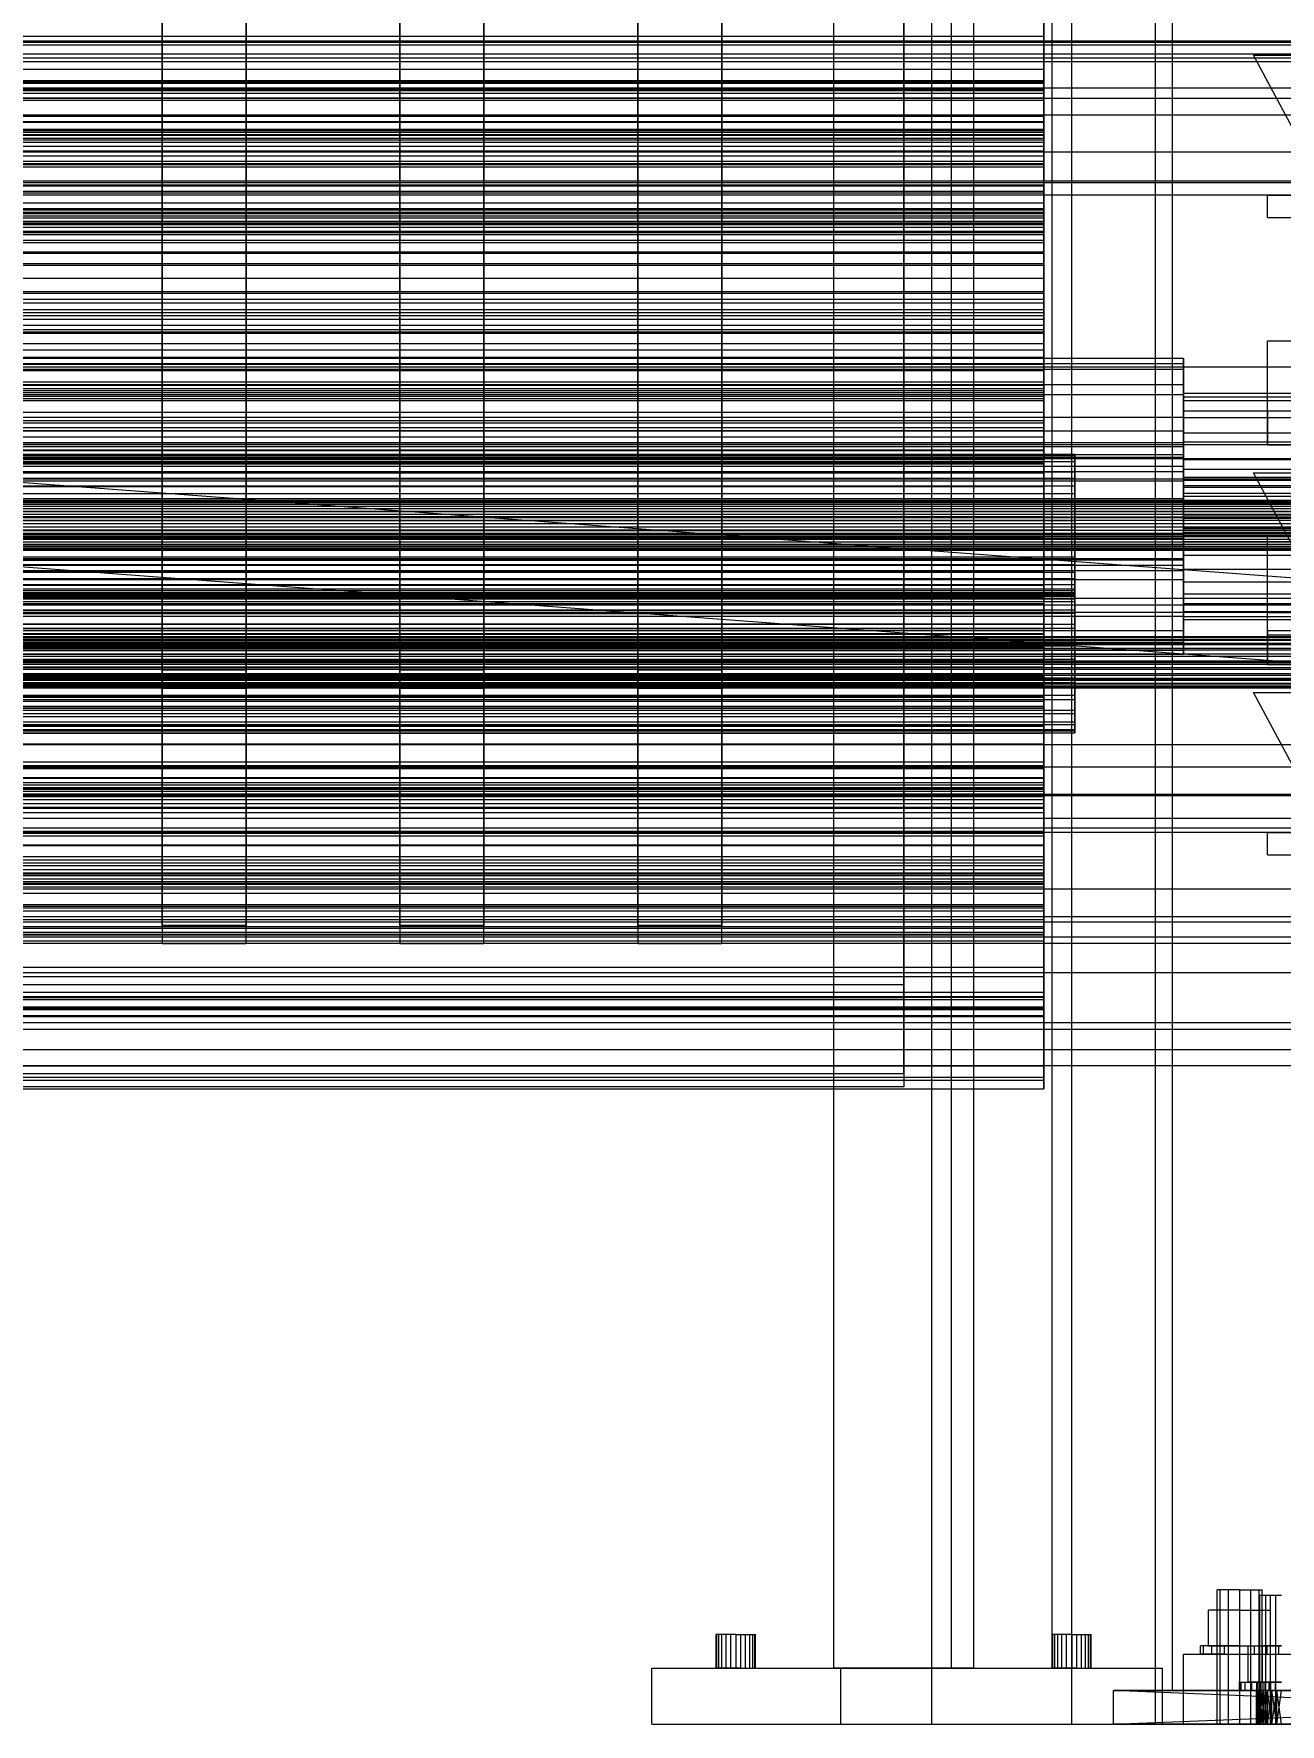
# Model space of a CAD drawing. Header units: millimetres. Extents: x -2500 to 58855, y -53268 to 6837.
# Drawn here: x -61 to 384, y -36000 to -35396 of the extents above; entities that cross this region are included whole.
import ezdxf

# ---------------------------------------------------------------- set-up
doc = ezdxf.new("R2010")
doc.units = ezdxf.units.MM
for name, color, linetype, lineweight in [('COTAS_O', 1, 'Continuous', 0), ('COTAS_R', 1, 'Continuous', 0), ('frontal_briquetadora', 7, 'Continuous', 0), ('frontal_C01', 7, 'Continuous', 0), ('frontal_C02', 7, 'Continuous', 0), ('frontal_C03', 7, 'Continuous', 0), ('frontal_C04', 7, 'Continuous', 0), ('frontal_C05', 7, 'Continuous', 0), ('frontal_dos-mix', 7, 'Continuous', 0), ('frontal_secador', 7, 'Continuous', 0)]:
    doc.layers.add(name, color=color, linetype=linetype, lineweight=lineweight)
doc.dimstyles.new('R19_100', dxfattribs={"dimtxt": 250, "dimasz": 150, "dimexe": 150, "dimexo": 80, "dimgap": 100, "dimtad": 1, "dimtih": 1, "dimtoh": 1, "dimdsep": 46, "dimcen": 0.09, "dimadec": 0, "dimazin": 0, "dimtfac": 1, "dimtdec": 4, "dimtofl": 0, "dimtmove": 0, "dimatfit": 3, "dimfxl": 1, "dimtolj": 1, "dimtzin": 0, "dimarcsym": 0})

# ---------------------------------------------------------------- blocks, each defined once
blk = doc.blocks.new('*D37')
at = {"layer": 'COTAS_R', "color": 0, "lineweight": -2, "transparency": 16777216}
for p, q in [((-1750, -35420), (-1750, -34450)), ((2600, -35420), (2600, -34450)), ((-1600, -34600), (2450, -34600))]:
    blk.add_line(p, q, dxfattribs=at)
at = {"layer": 'COTAS_R', "color": 0, "transparency": 16777216}
for points in [[(-1600, -34575), (-1600, -34625), (-1750, -34600)], [(2450, -34575), (2450, -34625), (2600, -34600)]]:
    blk.add_solid(points, dxfattribs=at)
at = {"layer": 'Defpoints', "color": 0, "transparency": 16777216}
for p in [(2600, -34600), (-1750, -35500), (2600, -35500)]:
    blk.add_point(p, dxfattribs=at)
blk = doc.blocks.new('*D45')
at = {"layer": 'COTAS_O', "color": 0, "lineweight": -2, "transparency": 16777216}
for p, q in [((-1480, -35920), (-1480, -35150)), ((490, -35920), (490, -35150)), ((-1330, -35300), (340, -35300))]:
    blk.add_line(p, q, dxfattribs=at)
at = {"layer": 'COTAS_O', "color": 0, "transparency": 16777216}
for points in [[(-1330, -35275), (-1330, -35325), (-1480, -35300)], [(340, -35275), (340, -35325), (490, -35300)]]:
    blk.add_solid(points, dxfattribs=at)
at = {"layer": 'Defpoints', "color": 0, "transparency": 16777216}
for p in [(490, -35300), (-1480, -36000), (490, -36000)]:
    blk.add_point(p, dxfattribs=at)
blk = doc.blocks.new('*D47')
at = {"layer": 'COTAS_O', "color": 0, "lineweight": -2, "transparency": 16777216}
for p, q in [((-1400, -35920), (-1400, -35150)), ((1400, -35920), (1400, -35150)), ((-1250, -35300), (1250, -35300))]:
    blk.add_line(p, q, dxfattribs=at)
at = {"layer": 'COTAS_O', "color": 0, "transparency": 16777216}
for points in [[(-1250, -35275), (-1250, -35325), (-1400, -35300)], [(1250, -35275), (1250, -35325), (1400, -35300)]]:
    blk.add_solid(points, dxfattribs=at)
at = {"layer": 'Defpoints', "color": 0, "transparency": 16777216}
for p in [(1400, -35300), (-1400, -36000), (1400, -36000)]:
    blk.add_point(p, dxfattribs=at)

msp = doc.modelspace()

# ---------------------------------------------------------------- linework, layer by layer
at = {"layer": 'frontal_briquetadora'}
for p, q in [((340, -35988), (340, -34950)), ((346, -35988), (346, -34950)), ((377.273, -35954), (377, -35954)), ((377, -36000), (377, -35954)), ((378.072, -35954), (377.273, -35954)), ((377.273, -36000), (377.273, -35954)), ((379.343, -35954), (378.072, -35954)), ((378.072, -36000), (378.072, -35954)), ((381, -35954), (379.343, -35954)), ((379.343, -36000), (379.343, -35954)), ((382.929, -35954), (381, -35954)), ((381, -36000), (381, -35954)), ((385, -35954), (382.929, -35954)), ((382.929, -36000), (382.929, -35954)), ((373.006, -35985), (373.006, -35972)), ((373.006, -35972), (385, -35972)), ((373.006, -35972), (378.072, -35972)), ((385, -35972), (378.072, -35972)), ((378.072, -35972), (378.072, -35985)), ((565, -35988), (325, -35988)), ((325, -35988), (563.244, -35988)), ((325, -35988), (385, -35988)), ((386.756, -35988), (325, -35988)), ((325, -35988), (383.244, -35988)), ((625, -35988), (325, -35988)), ((325, -35988), (561.556, -35988)), ((388.444, -35988), (325, -35988)), ((325, -35988), (381.556, -35988)), ((325, -35988), (560, -35988)), ((390, -35988), (325, -35988)), ((325, -35988), (380, -35988)), ((325, -35988), (558.636, -35988)), ((325, -35988), (378.636, -35988)), ((325, -35988), (557.517, -35988)), ((325, -35988), (377.517, -35988)), ((325, -35988), (556.685, -35988)), ((325, -35988), (376.685, -35988)), ((325, -35988), (556.173, -35988)), ((325, -35988), (376.173, -35988)), ((325, -35988), (556, -35988)), ((325, -35988), (376, -35988)), ((566.756, -35988), (325, -35988)), ((325, -36000), (325, -35988)), ((625, -36000), (325, -35988)), ((325, -36000), (625, -35988)), ((340, -35988), (346, -35988)), ((346, -35988), (484, -35988)), ((370, -35988), (370, -35985)), ((370, -35985), (370.511, -35985)), ((370, -35985), (376, -35985)), ((370.511, -35988), (370, -35988)), ((376, -35988), (370, -35988)), ((370.511, -35988), (370.511, -35985)), ((370.511, -35985), (372.01, -35985)), ((370.511, -35985), (376.307, -35985)), ((372.01, -35988), (370.511, -35988)), ((376.307, -35988), (370.511, -35988)), ((372.01, -35988), (372.01, -35985)), ((372.01, -35985), (374.393, -35985)), ((372.01, -35985), (377.206, -35985)), ((374.393, -35988), (372.01, -35988)), ((377.206, -35988), (372.01, -35988)), ((385, -35985), (373.006, -35985)), ((378.072, -35985), (373.006, -35985)), ((374.393, -35988), (374.393, -35985)), ((374.393, -35985), (377.5, -35985)), ((374.393, -35985), (378.636, -35985)), ((377.5, -35988), (374.393, -35988)), ((378.636, -35988), (374.393, -35988)), ((376.307, -35985), (376, -35985)), ((376, -35985), (376, -35988)), ((376, -35988), (376.173, -35988)), ((385, -35988), (376, -35988)), ((383.244, -35988), (376, -35988)), ((381.556, -35988), (376, -35988)), ((380, -35988), (376, -35988)), ((378.636, -35988), (376, -35988)), ((377.517, -35988), (376, -35988)), ((376, -36000), (376.173, -35988)), ((376, -36000), (376, -35988)), ((376.173, -36000), (376, -35988)), ((376, -35988), (376.307, -35988)), ((376.173, -35988), (376.685, -35988)), ((385, -35988), (376.173, -35988)), ((376.173, -36000), (376.685, -35988)), ((376.173, -36000), (376.173, -35988)), ((376.685, -36000), (376.173, -35988)), ((377.206, -35985), (376.307, -35985)), ((376.307, -35985), (376.307, -35988)), ((376.307, -35988), (377.206, -35988)), ((376.685, -35988), (377.517, -35988)), ((385, -35988), (376.685, -35988)), ((376.685, -36000), (377.517, -35988)), ((376.685, -36000), (376.685, -35988)), ((377.517, -36000), (376.685, -35988)), ((378.636, -35985), (377.206, -35985)), ((377.206, -35985), (377.206, -35988)), ((377.206, -35988), (378.636, -35988)), ((377.5, -35988), (377.5, -35985)), ((377.5, -35985), (381.118, -35985)), ((377.5, -35985), (380.5, -35985)), ((381.118, -35988), (377.5, -35988)), ((380.5, -35988), (377.5, -35988)), ((377.517, -35988), (378.636, -35988)), ((385, -35988), (377.517, -35988)), ((377.517, -36000), (378.636, -35988)), ((377.517, -36000), (377.517, -35988)), ((378.636, -36000), (377.517, -35988)), ((378.072, -35985), (385, -35985)), ((380.5, -35985), (378.636, -35985)), ((378.636, -35985), (378.636, -35988)), ((378.636, -35988), (380, -35988)), ((385, -35988), (378.636, -35988)), ((378.636, -36000), (380, -35988)), ((378.636, -36000), (378.636, -35988)), ((380, -36000), (378.636, -35988)), ((378.636, -35988), (380.5, -35988)), ((380, -35988), (381.556, -35988)), ((385, -35988), (380, -35988)), ((380, -36000), (381.556, -35988)), ((380, -36000), (380, -35988)), ((381.556, -36000), (380, -35988)), ((382.671, -35985), (380.5, -35985)), ((380.5, -35985), (380.5, -35988)), ((380.5, -35988), (382.671, -35988)), ((381.118, -35988), (381.118, -35985)), ((381.118, -35985), (385, -35985)), ((381.118, -35985), (382.671, -35985)), ((385, -35988), (381.118, -35988)), ((382.671, -35988), (381.118, -35988)), ((381.556, -35988), (383.244, -35988)), ((385, -35988), (381.556, -35988)), ((381.556, -36000), (383.244, -35988)), ((381.556, -36000), (381.556, -35988)), ((383.244, -36000), (381.556, -35988)), ((385, -35985), (382.671, -35985)), ((382.671, -35985), (382.671, -35988)), ((382.671, -35988), (385, -35988)), ((383.244, -35988), (385, -35988)), ((383.244, -36000), (385, -35988)), ((383.244, -36000), (383.244, -35988)), ((385, -36000), (383.244, -35988)), ((325, -36000), (565, -36000)), ((563.244, -36000), (325, -36000)), ((385, -36000), (325, -36000)), ((325, -36000), (386.756, -36000)), ((383.244, -36000), (325, -36000)), ((325, -36000), (625, -36000)), ((561.556, -36000), (325, -36000)), ((325, -36000), (388.444, -36000)), ((381.556, -36000), (325, -36000)), ((560, -36000), (325, -36000)), ((325, -36000), (390, -36000)), ((380, -36000), (325, -36000)), ((558.636, -36000), (325, -36000)), ((378.636, -36000), (325, -36000)), ((557.517, -36000), (325, -36000)), ((377.517, -36000), (325, -36000)), ((556.685, -36000), (325, -36000)), ((376.685, -36000), (325, -36000)), ((556.173, -36000), (325, -36000)), ((376.173, -36000), (325, -36000)), ((556, -36000), (325, -36000)), ((376, -36000), (325, -36000)), ((325, -36000), (566.756, -36000)), ((376.173, -36000), (376, -36000)), ((376, -36000), (385, -36000)), ((376, -36000), (383.244, -36000)), ((376, -36000), (381.556, -36000)), ((376, -36000), (380, -36000)), ((376, -36000), (378.636, -36000)), ((376, -36000), (377.517, -36000)), ((376.685, -36000), (376.173, -36000)), ((376.173, -36000), (385, -36000)), ((377.517, -36000), (376.685, -36000)), ((376.685, -36000), (385, -36000)), ((377.273, -36000), (377, -36000)), ((378.072, -36000), (377.273, -36000)), ((378.636, -36000), (377.517, -36000)), ((377.517, -36000), (385, -36000)), ((379.343, -36000), (378.072, -36000)), ((380, -36000), (378.636, -36000)), ((378.636, -36000), (385, -36000)), ((381, -36000), (379.343, -36000)), ((381.556, -36000), (380, -36000)), ((380, -36000), (385, -36000)), ((382.929, -36000), (381, -36000)), ((383.244, -36000), (381.556, -36000)), ((381.556, -36000), (385, -36000)), ((382.929, -36000), (385, -36000)), ((385, -36000), (383.244, -36000))]:
    msp.add_line(p, q, dxfattribs=at)
at = {"layer": 'frontal_C01'}
for p, q in [((250, -35735.764), (250, -32680.37)), ((250, -32685.104), (250, -35740.498)), ((155, -35623.419), (155, -35202.487)), ((185, -35202.487), (185, -35623.419)), ((155, -35208.891), (155, -35629.823)), ((185, -35629.823), (185, -35208.891)), ((-15, -35623.419), (-15, -35229.021)), ((15, -35229.021), (15, -35623.419)), ((70, -35623.419), (70, -35229.021)), ((100, -35229.021), (100, -35623.419)), ((-15, -35235.425), (-15, -35629.823)), ((15, -35629.823), (15, -35235.425)), ((70, -35235.425), (70, -35629.823)), ((100, -35629.823), (100, -35235.425)), ((155, -35714.669), (155, -35303.868)), ((185, -35303.868), (185, -35714.669)), ((155, -35310.272), (155, -35721.072)), ((185, -35721.072), (185, -35310.272)), ((-15, -35714.669), (-15, -35319.81)), ((15, -35319.81), (15, -35714.669)), ((70, -35714.669), (70, -35319.81)), ((100, -35319.81), (100, -35714.669)), ((-15, -35326.214), (-15, -35721.072)), ((15, -35721.072), (15, -35326.214)), ((70, -35326.214), (70, -35721.072)), ((100, -35721.072), (100, -35326.214)), ((300, -35382.329), (300, -35431.355)), ((300, -35433.319), (300, -35384.293)), ((300, -35434.716), (300, -35387.348)), ((300, -35390.55), (300, -35437.918)), ((-300, -35396.876), (300, -35396.876)), ((300, -35408.758), (300, -35396.876)), ((300, -35396.876), (300, -35417.324)), ((300, -35408.758), (-300, -35408.758)), ((300, -35427.619), (300, -35408.758)), ((300, -35413.819), (-300, -35413.819)), ((300, -35432.005), (300, -35413.819)), ((300, -35413.819), (300, -35427.332)), ((300, -35417.324), (-300, -35417.324)), ((-300, -35419.035), (300, -35419.035)), ((300, -35417.324), (300, -35427.619)), ((300, -35419.035), (300, -35456.583)), ((300, -35419.035), (300, -35425.639)), ((300, -35425.639), (-300, -35425.639)), ((-300, -35427.332), (300, -35427.332)), ((-300, -35427.619), (300, -35427.619)), ((300, -35463.187), (300, -35425.639)), ((300, -35427.332), (300, -35443.713)), ((300, -35430.247), (-300, -35430.247)), ((300, -35431.355), (-300, -35431.355)), ((-300, -35432.005), (300, -35432.005)), ((300, -35432.337), (-300, -35432.337)), ((-300, -35433.319), (300, -35433.319)), ((300, -35433.986), (-300, -35433.986)), ((300, -35436.317), (300, -35430.247)), ((300, -35430.247), (300, -35432.337)), ((300, -35433.319), (300, -35431.355)), ((300, -35443.713), (300, -35432.005)), ((300, -35432.337), (300, -35442.446)), ((300, -35467.003), (300, -35433.986)), ((300, -35441.495), (300, -35433.986)), ((-300, -35434.716), (300, -35434.716)), ((300, -35436.317), (-300, -35436.317)), ((300, -35437.918), (-300, -35437.918)), ((300, -35434.716), (300, -35437.918)), ((300, -35450.135), (300, -35436.317)), ((-300, -35441.495), (300, -35441.495)), ((300, -35442.446), (-300, -35442.446)), ((300, -35443.713), (-300, -35443.713)), ((300, -35441.495), (300, -35474.513)), ((300, -35442.446), (300, -35459.885)), ((300, -35450.135), (-300, -35450.135)), ((300, -35470.758), (300, -35450.135)), ((300, -35456.583), (-300, -35456.583)), ((300, -35463.187), (300, -35456.583)), ((300, -35459.885), (-300, -35459.885)), ((-300, -35463.187), (300, -35463.187)), ((300, -35459.885), (300, -35483.465)), ((-300, -35467.003), (300, -35467.003)), ((300, -35470.758), (-300, -35470.758)), ((300, -35467.003), (300, -35474.513)), ((300, -35496.782), (300, -35470.758)), ((300, -35474.513), (-300, -35474.513)), ((-300, -35478.725), (300, -35478.725)), ((300, -35495.771), (300, -35478.725)), ((300, -35478.725), (300, -35488.243)), ((300, -35483.465), (-300, -35483.465)), ((300, -35488.243), (-300, -35488.243)), ((300, -35483.465), (300, -35511.579)), ((300, -35488.243), (300, -35503.013)), ((-300, -35490.834), (300, -35490.834)), ((300, -35490.834), (300, -35506.842)), ((300, -35490.834), (300, -35500.307)), ((300, -35495.771), (-300, -35495.771)), ((300, -35496.782), (-300, -35496.782)), ((300, -35500.307), (-300, -35500.307)), ((300, -35503.013), (300, -35495.771)), ((300, -35526.432), (300, -35496.782)), ((300, -35516.316), (300, -35500.307)), ((300, -35502.685), (-300, -35502.685)), ((-300, -35503.013), (300, -35503.013)), ((300, -35506.842), (-300, -35506.842)), ((300, -35509.003), (300, -35502.685)), ((300, -35502.685), (300, -35520.328)), ((300, -35516.316), (300, -35506.842)), ((350, -35512.085), (-350, -35512.085)), ((-300, -35509.003), (300, -35509.003)), ((-300, -35511.579), (300, -35511.579)), ((300, -35511.709), (-300, -35511.709)), ((300, -35524.291), (300, -35509.003)), ((300, -35511.579), (300, -35542.312)), ((300, -35521.529), (300, -35511.709)), ((300, -35521.515), (300, -35511.709)), ((350, -35514), (350, -35512.085)), ((350, -35512.085), (350, -35515.941)), ((350, -35514), (-350, -35514)), ((350, -35515.941), (-350, -35515.941)), ((-300, -35516.316), (300, -35516.316)), ((350, -35521.397), (350, -35514)), ((350, -35515.941), (350, -35524.983)), ((350, -35521.397), (-350, -35521.397)), ((350, -35524.983), (-350, -35524.983)), ((-300, -35520.328), (300, -35520.328)), ((-300, -35521.515), (300, -35521.515)), ((-300, -35521.529), (300, -35521.529)), ((300, -35524.291), (-300, -35524.291)), ((300, -35520.328), (300, -35524.291)), ((300, -35521.515), (300, -35531.335)), ((300, -35521.529), (300, -35531.335)), ((350, -35533.148), (350, -35521.397)), ((350, -35527.145), (350, -35524.557)), ((350, -35524.557), (350, -35525.842)), ((500, -35524.557), (350, -35524.557)), ((350, -35524.983), (350, -35537.833)), ((300, -35526.432), (-300, -35526.432)), ((300, -35557.688), (300, -35526.432)), ((350, -35525.842), (350, -35530.806)), ((500, -35525.842), (350, -35525.842)), ((350, -35533.212), (350, -35527.145)), ((500, -35527.145), (350, -35527.145)), ((350, -35530.806), (350, -35538.691)), ((500, -35530.806), (350, -35530.806)), ((350, -35533.148), (-350, -35533.148)), ((300, -35531.335), (-300, -35531.335)), ((350, -35547.464), (350, -35533.148)), ((350, -35541.836), (350, -35533.212)), ((500, -35533.212), (350, -35533.212)), ((-350, -35537.833), (350, -35537.833)), ((300, -35542.312), (-300, -35542.312)), ((300, -35542.312), (300, -35573.568)), ((350, -35537.833), (350, -35552.536)), ((350, -35538.691), (350, -35548.298)), ((500, -35538.691), (350, -35538.691)), ((350, -35551.702), (350, -35541.836)), ((350, -35541.836), (500, -35541.836)), ((350, -35547.464), (-350, -35547.464)), ((-311.15, -35546.25), (311.15, -35546.25)), ((-311.15, -35546.692), (311.15, -35546.692)), ((-311.15, -35547.534), (311.15, -35547.534)), ((-311.15, -35548.832), (311.15, -35548.832)), ((311.15, -35546.692), (311.15, -35546.25)), ((311.15, -35546.25), (311.15, -35547.534)), ((311.15, -35548.832), (311.15, -35546.692)), ((311.15, -35547.534), (311.15, -35550.459)), ((311.15, -35552.523), (311.15, -35548.832)), ((350, -35562.167), (350, -35547.464)), ((350, -35548.298), (350, -35558.164)), ((500, -35548.298), (350, -35548.298)), ((350, -35552.536), (-350, -35552.536)), ((-311.15, -35550.459), (311.15, -35550.459)), ((-311.15, -35552.523), (311.15, -35552.523)), ((-311.15, -35554.824), (311.15, -35554.824)), ((311.15, -35550.459), (311.15, -35554.824)), ((311.15, -35557.514), (311.15, -35552.523)), ((311.15, -35554.824), (311.15, -35560.333)), ((350, -35561.309), (350, -35551.702)), ((500, -35551.702), (350, -35551.702)), ((350, -35552.536), (350, -35566.852)), ((-311.15, -35557.514), (311.15, -35557.514)), ((-311.15, -35560.333), (311.15, -35560.333)), ((300, -35557.688), (-300, -35557.688)), ((300, -35588.421), (300, -35557.688)), ((311.15, -35563.465), (311.15, -35557.514)), ((311.15, -35560.333), (311.15, -35566.609)), ((350, -35558.164), (350, -35566.788)), ((500, -35558.164), (350, -35558.164)), ((350, -35569.194), (350, -35561.309)), ((500, -35561.309), (350, -35561.309)), ((-440, -35562.616), (440, -35562.616)), ((-440, -35562.773), (440, -35562.773)), ((-440, -35563.071), (440, -35563.071)), ((-440, -35563.531), (440, -35563.531)), ((-440, -35564.107), (440, -35564.107)), ((-440, -35564.839), (440, -35564.839)), ((-440, -35565.654), (440, -35565.654)), ((-440, -35566.607), (440, -35566.607)), ((350, -35562.167), (-350, -35562.167)), ((350, -35566.852), (-350, -35566.852)), ((311.15, -35563.465), (-311.15, -35563.465)), ((-311.15, -35566.609), (311.15, -35566.609)), ((311.15, -35569.97), (311.15, -35563.465)), ((311.15, -35566.609), (311.15, -35573.225)), ((350, -35575.017), (350, -35562.167)), ((350, -35566.788), (350, -35572.855)), ((500, -35566.788), (350, -35566.788)), ((350, -35566.852), (350, -35578.603)), ((-440, -35567.606), (440, -35567.606)), ((440, -35568.716), (-440, -35568.716)), ((-440, -35569.83), (440, -35569.83)), ((-440, -35571.021), (440, -35571.021)), ((-440, -35572.174), (440, -35572.174)), ((-440, -35573.365), (440, -35573.365)), ((-311.15, -35569.97), (311.15, -35569.97)), ((-311.15, -35573.225), (311.15, -35573.225)), ((300, -35568.665), (-300, -35568.665)), ((300, -35578.485), (300, -35568.665)), ((300, -35578.471), (300, -35568.665)), ((311.15, -35576.586), (311.15, -35569.97)), ((311.15, -35573.225), (311.15, -35579.73)), ((350, -35574.158), (350, -35569.194)), ((500, -35569.194), (350, -35569.194)), ((350, -35572.855), (350, -35575.443)), ((500, -35572.855), (350, -35572.855)), ((-440, -35574.479), (440, -35574.479)), ((-440, -35575.589), (440, -35575.589)), ((-440, -35576.587), (440, -35576.587)), ((-440, -35577.54), (440, -35577.54)), ((-440, -35578.356), (440, -35578.356)), ((-440, -35579.087), (440, -35579.087)), ((350, -35575.017), (-350, -35575.017)), ((350, -35578.603), (-350, -35578.603)), ((-311.15, -35576.586), (311.15, -35576.586)), ((300, -35573.568), (-300, -35573.568)), ((300, -35575.709), (-300, -35575.709)), ((-300, -35578.471), (300, -35578.471)), ((-300, -35578.485), (300, -35578.485)), ((300, -35573.568), (300, -35603.218)), ((300, -35579.672), (300, -35575.709)), ((300, -35575.709), (300, -35590.997)), ((300, -35578.471), (300, -35588.291)), ((300, -35578.485), (300, -35588.291)), ((311.15, -35582.862), (311.15, -35576.586)), ((350, -35575.443), (350, -35574.158)), ((500, -35574.158), (350, -35574.158)), ((350, -35584.059), (350, -35575.017)), ((500, -35575.443), (350, -35575.443)), ((350, -35578.603), (350, -35586)), ((380, -35609.369), (380, -35575.573)), ((380, -35575.573), (480, -35575.573)), ((380, -35621.369), (380, -35575.573)), ((-440, -35579.664), (440, -35579.664)), ((-440, -35580.124), (440, -35580.124)), ((-440, -35580.422), (440, -35580.422)), ((-440, -35580.579), (440, -35580.579)), ((350, -35584.059), (-350, -35584.059)), ((-311.15, -35579.73), (311.15, -35579.73)), ((-311.15, -35582.862), (311.15, -35582.862)), ((-300, -35579.672), (300, -35579.672)), ((-300, -35583.684), (300, -35583.684)), ((300, -35597.315), (300, -35579.672)), ((300, -35583.684), (300, -35599.693)), ((300, -35583.684), (300, -35593.158)), ((311.15, -35579.73), (311.15, -35585.681)), ((311.15, -35588.37), (311.15, -35582.862)), ((350, -35587.915), (350, -35584.059)), ((350, -35586), (-350, -35586)), ((350, -35587.915), (-350, -35587.915)), ((-311.15, -35585.681), (311.15, -35585.681)), ((-311.15, -35588.37), (311.15, -35588.37)), ((-311.15, -35590.672), (311.15, -35590.672)), ((300, -35588.291), (-300, -35588.291)), ((300, -35588.421), (-300, -35588.421)), ((-300, -35590.997), (300, -35590.997)), ((300, -35616.535), (300, -35588.421)), ((300, -35590.997), (300, -35597.315)), ((311.15, -35585.681), (311.15, -35590.672)), ((311.15, -35592.736), (311.15, -35588.37)), ((311.15, -35590.672), (311.15, -35594.363)), ((350, -35586), (350, -35587.915)), ((-311.15, -35592.736), (311.15, -35592.736)), ((-311.15, -35594.363), (311.15, -35594.363)), ((-311.15, -35595.66), (311.15, -35595.66)), ((-311.15, -35596.503), (311.15, -35596.503)), ((-311.15, -35596.945), (311.15, -35596.945)), ((300, -35593.158), (-300, -35593.158)), ((-300, -35596.987), (300, -35596.987)), ((300, -35597.315), (-300, -35597.315)), ((300, -35609.166), (300, -35593.158)), ((300, -35596.987), (300, -35604.229)), ((300, -35611.757), (300, -35596.987)), ((311.15, -35595.66), (311.15, -35592.736)), ((311.15, -35594.363), (311.15, -35596.503)), ((311.15, -35596.945), (311.15, -35595.66)), ((311.15, -35596.503), (311.15, -35596.945)), ((300, -35599.693), (-300, -35599.693)), ((300, -35603.218), (-300, -35603.218)), ((300, -35609.166), (300, -35599.693)), ((300, -35603.218), (300, -35629.242)), ((300, -35604.229), (-300, -35604.229)), ((-300, -35609.166), (300, -35609.166)), ((300, -35604.229), (300, -35621.275)), ((480, -35609.369), (380, -35609.369)), ((380, -35609.369), (380, -35621.369)), ((300, -35611.757), (-300, -35611.757)), ((300, -35621.275), (300, -35611.757)), ((-450, -35620.217), (450, -35620.217)), ((430, -35621.369), (-430, -35621.369)), ((300, -35616.535), (-300, -35616.535)), ((-300, -35621.275), (300, -35621.275)), ((300, -35640.115), (300, -35616.535)), ((380, -35621.369), (480, -35621.369)), ((430, -35626.369), (-430, -35626.369)), ((300, -35625.487), (-300, -35625.487)), ((15, -35623.419), (-15, -35623.419)), ((-15, -35623.419), (-15, -35629.823)), ((15, -35629.823), (15, -35623.419)), ((100, -35623.419), (70, -35623.419)), ((70, -35623.419), (70, -35629.823)), ((100, -35629.823), (100, -35623.419)), ((185, -35623.419), (155, -35623.419)), ((155, -35623.419), (155, -35629.823)), ((185, -35629.823), (185, -35623.419)), ((300, -35658.505), (300, -35625.487)), ((300, -35632.997), (300, -35625.487)), ((450, -35629.823), (-450, -35629.823)), ((300, -35629.242), (-300, -35629.242)), ((-300, -35632.997), (300, -35632.997)), ((-15, -35629.823), (15, -35629.823)), ((70, -35629.823), (100, -35629.823)), ((155, -35629.823), (185, -35629.823)), ((300, -35629.242), (300, -35649.865)), ((300, -35632.997), (300, -35666.014)), ((430, -35734.369), (375, -35631.369)), ((375, -35631.369), (430, -35631.369)), ((-300, -35636.813), (300, -35636.813)), ((300, -35636.813), (300, -35674.361)), ((300, -35636.813), (300, -35643.417)), ((300, -35640.115), (-300, -35640.115)), ((300, -35643.417), (-300, -35643.417)), ((300, -35657.554), (300, -35640.115)), ((300, -35680.965), (300, -35643.417)), ((300, -35649.865), (-300, -35649.865)), ((300, -35649.865), (300, -35663.683)), ((450, -35658.112), (-450, -35658.112)), ((300, -35656.287), (-300, -35656.287)), ((300, -35657.554), (-300, -35657.554)), ((300, -35672.668), (300, -35656.287)), ((300, -35656.287), (300, -35667.995)), ((300, -35667.663), (300, -35657.554)), ((-300, -35658.505), (300, -35658.505)), ((300, -35662.082), (-300, -35662.082)), ((300, -35663.683), (-300, -35663.683)), ((300, -35658.505), (300, -35666.014)), ((300, -35709.45), (300, -35662.082)), ((300, -35665.284), (300, -35662.082)), ((300, -35663.683), (300, -35669.753)), ((-450, -35667.717), (450, -35667.717)), ((-300, -35665.284), (300, -35665.284)), ((300, -35666.014), (-300, -35666.014)), ((-300, -35666.681), (300, -35666.681)), ((300, -35667.663), (-300, -35667.663)), ((-300, -35667.995), (300, -35667.995)), ((300, -35668.645), (-300, -35668.645)), ((300, -35669.753), (-300, -35669.753)), ((300, -35665.284), (300, -35712.652)), ((300, -35666.681), (300, -35715.707)), ((300, -35666.681), (300, -35668.645)), ((300, -35669.753), (300, -35667.663)), ((300, -35667.995), (300, -35686.181)), ((300, -35717.671), (300, -35668.645)), ((-300, -35672.381), (300, -35672.381)), ((-300, -35672.668), (300, -35672.668)), ((300, -35674.361), (-300, -35674.361)), ((300, -35672.381), (300, -35691.242)), ((300, -35682.676), (300, -35672.381)), ((300, -35686.181), (300, -35672.668)), ((300, -35680.965), (300, -35674.361)), ((430, -35676.369), (-430, -35676.369)), ((430, -35681.369), (-430, -35681.369)), ((-300, -35680.965), (300, -35680.965)), ((380, -35681.369), (480, -35681.369)), ((380, -35689.369), (380, -35681.369)), ((300, -35682.676), (-300, -35682.676)), ((300, -35686.181), (-300, -35686.181)), ((300, -35703.124), (300, -35682.676)), ((300, -35691.242), (-300, -35691.242)), ((300, -35691.242), (300, -35703.124)), ((380, -35689.369), (480, -35689.369)), ((-300, -35703.124), (300, -35703.124)), ((-450, -35711.467), (450, -35711.467)), ((300, -35708.386), (-300, -35708.386)), ((-300, -35709.45), (300, -35709.45)), ((300, -35732.796), (300, -35708.386)), ((300, -35708.386), (300, -35713.377)), ((300, -35709.45), (300, -35712.652)), ((300, -35712.652), (-300, -35712.652)), ((-300, -35713.377), (300, -35713.377)), ((-300, -35714.983), (300, -35714.983)), ((300, -35715.707), (-300, -35715.707)), ((-300, -35717.671), (300, -35717.671)), ((300, -35718.045), (-300, -35718.045)), ((15, -35714.669), (-15, -35714.669)), ((-15, -35714.669), (-15, -35721.072)), ((15, -35721.072), (15, -35714.669)), ((100, -35714.669), (70, -35714.669)), ((70, -35714.669), (70, -35721.072)), ((100, -35721.072), (100, -35714.669)), ((185, -35714.669), (155, -35714.669)), ((155, -35714.669), (155, -35721.072)), ((185, -35721.072), (185, -35714.669)), ((300, -35713.377), (300, -35738.557)), ((300, -35714.983), (300, -35740.409)), ((300, -35718.045), (300, -35714.983)), ((300, -35717.671), (300, -35715.707)), ((300, -35743.943), (300, -35718.045)), ((-450, -35718.682), (450, -35718.682)), ((450, -35721.072), (-450, -35721.072)), ((-15, -35721.072), (15, -35721.072)), ((70, -35721.072), (100, -35721.072)), ((155, -35721.072), (185, -35721.072)), ((450, -35731.489), (-450, -35731.489)), ((-300, -35732.796), (300, -35732.796)), ((-250, -35735.764), (250, -35735.764)), ((250, -35735.764), (250, -35740.498)), ((300, -35738.557), (300, -35732.796)), ((300, -35738.557), (-300, -35738.557)), ((300, -35740.409), (-300, -35740.409)), ((250, -35740.498), (-250, -35740.498)), ((300, -35740.409), (300, -35743.943)), ((-300, -35743.943), (300, -35743.943)), ((450, -35749.361), (-450, -35749.361)), ((450, -35751.839), (-450, -35751.839)), ((-450, -35758.967), (450, -35758.967)), ((-450, -35764.646), (450, -35764.646)), ((363.072, -35952), (362, -35952)), ((362, -36000), (362, -35952)), ((366, -35952), (363.072, -35952)), ((363.072, -36000), (363.072, -35952)), ((370, -35952), (366, -35952)), ((366, -36000), (366, -35952)), ((370, -35952), (374, -35952)), ((370, -35952), (370, -36000)), ((374, -35952), (376.928, -35952)), ((374, -36000), (374, -35952)), ((376.928, -35952), (378, -35952)), ((376.928, -36000), (376.928, -35952)), ((378, -36000), (378, -35952)), ((370, -35959.2), (358.915, -35959.2)), ((358.915, -35972), (358.915, -35959.2)), ((370, -35959.2), (381.085, -35959.2)), ((370, -35959.2), (370, -35972)), ((381.085, -35972), (381.085, -35959.2)), ((357.066, -35972), (356, -35972)), ((356, -35975), (356, -35972)), ((360.101, -35972), (357.066, -35972)), ((357.066, -35975), (357.066, -35972)), ((358.915, -35972), (370, -35972)), ((364.642, -35972), (360.101, -35972)), ((360.101, -35975), (360.101, -35972)), ((370, -35972), (364.642, -35972)), ((364.642, -35975), (364.642, -35972)), ((370, -35972), (375.358, -35972)), ((370, -35972), (370, -35975)), ((370, -35972), (381.085, -35972)), ((375.358, -35972), (379.899, -35972)), ((375.358, -35975), (375.358, -35972)), ((379.899, -35972), (382.934, -35972)), ((379.899, -35975), (379.899, -35972)), ((382.934, -35972), (384, -35972)), ((382.934, -35975), (382.934, -35972)), ((384, -35975), (384, -35972)), ((350, -35975), (510, -35975)), ((350, -36000), (350, -35975)), ((357.066, -35975), (356, -35975)), ((360.101, -35975), (357.066, -35975)), ((364.642, -35975), (360.101, -35975)), ((364.642, -35975), (370, -35975)), ((370, -35975), (375.358, -35975)), ((375.358, -35975), (379.899, -35975)), ((379.899, -35975), (382.934, -35975)), ((382.934, -35975), (384, -35975)), ((350, -36000), (510, -36000)), ((363.072, -36000), (362, -36000)), ((366, -36000), (363.072, -36000)), ((366, -36000), (370, -36000)), ((370, -36000), (374, -36000)), ((374, -36000), (376.928, -36000)), ((376.928, -36000), (378, -36000))]:
    msp.add_line(p, q, dxfattribs=at)
at = {"layer": 'frontal_C02'}
for p, q in [((250, -35767.535), (250, -32976.99)), ((250, -32981.769), (250, -35772.314)), ((300, -35387.01), (300, -35412.781)), ((300, -35415.315), (300, -35389.935)), ((300, -35416.29), (300, -35391.059)), ((300, -35395.193), (300, -35419.872)), ((300, -35412.781), (-300, -35412.781)), ((-300, -35413.236), (300, -35413.236)), ((-300, -35415.315), (300, -35415.315)), ((300, -35415.487), (-300, -35415.487)), ((300, -35415.961), (-300, -35415.961)), ((-300, -35416.29), (300, -35416.29)), ((300, -35412.781), (300, -35416.29)), ((300, -35413.236), (300, -35461.953)), ((300, -35413.236), (300, -35415.487)), ((300, -35419.872), (300, -35415.315)), ((300, -35464.204), (300, -35415.487)), ((300, -35463.778), (300, -35415.961)), ((300, -35418.884), (300, -35415.961)), ((-300, -35418.884), (300, -35418.884)), ((300, -35419.872), (-300, -35419.872)), ((300, -35418.884), (300, -35466.701)), ((-300, -35430.538), (300, -35430.538)), ((300, -35442.811), (300, -35430.538)), ((300, -35430.538), (300, -35450.496)), ((300, -35439.738), (-300, -35439.738)), ((300, -35458.468), (300, -35439.738)), ((300, -35439.738), (300, -35452.896)), ((300, -35442.811), (-300, -35442.811)), ((300, -35461.131), (300, -35442.811)), ((300, -35450.496), (-300, -35450.496)), ((-300, -35452.272), (300, -35452.272)), ((300, -35450.496), (300, -35461.131)), ((300, -35452.272), (300, -35488.836)), ((300, -35452.272), (300, -35459.093)), ((-300, -35452.896), (300, -35452.896)), ((-300, -35458.468), (300, -35458.468)), ((300, -35452.896), (300, -35469.869)), ((300, -35469.869), (300, -35458.468)), ((300, -35459.093), (-300, -35459.093)), ((300, -35460.073), (-300, -35460.073)), ((300, -35460.39), (-300, -35460.39)), ((-300, -35461.131), (300, -35461.131)), ((300, -35461.953), (-300, -35461.953)), ((300, -35463.079), (-300, -35463.079)), ((-300, -35463.778), (300, -35463.778)), ((-300, -35464.204), (300, -35464.204)), ((300, -35495.657), (300, -35459.093)), ((300, -35465.24), (300, -35460.073)), ((300, -35460.073), (300, -35463.079)), ((300, -35494.494), (300, -35460.39)), ((300, -35467.703), (300, -35460.39)), ((300, -35464.204), (300, -35461.953)), ((300, -35463.079), (300, -35474.053)), ((300, -35463.778), (300, -35466.701)), ((300, -35465.24), (-300, -35465.24)), ((300, -35466.701), (-300, -35466.701)), ((-300, -35467.703), (300, -35467.703)), ((300, -35469.869), (-300, -35469.869)), ((300, -35478.227), (300, -35465.24)), ((300, -35467.703), (300, -35501.807)), ((300, -35474.053), (-300, -35474.053)), ((300, -35474.053), (300, -35492.247)), ((300, -35478.227), (-300, -35478.227)), ((300, -35498.15), (300, -35478.227)), ((300, -35488.836), (-300, -35488.836)), ((300, -35495.657), (300, -35488.836)), ((300, -35492.247), (-300, -35492.247)), ((-300, -35494.494), (300, -35494.494)), ((300, -35492.247), (300, -35516.421)), ((300, -35494.494), (300, -35501.807)), ((-300, -35495.657), (300, -35495.657)), ((300, -35498.15), (-300, -35498.15)), ((300, -35523.652), (300, -35498.15)), ((300, -35501.807), (-300, -35501.807)), ((380, -35530.837), (380, -35505.776)), ((380, -35505.776), (480, -35505.776)), ((380, -35542.837), (380, -35505.776)), ((-300, -35514.114), (300, -35514.114)), ((300, -35516.421), (-300, -35516.421)), ((300, -35531.322), (300, -35514.114)), ((300, -35514.114), (300, -35522.912)), ((300, -35516.421), (300, -35544.928)), ((300, -35522.912), (-300, -35522.912)), ((300, -35523.652), (-300, -35523.652)), ((300, -35522.912), (300, -35537.822)), ((300, -35552.993), (300, -35523.652)), ((-300, -35525.533), (300, -35525.533)), ((300, -35527.124), (-300, -35527.124)), ((300, -35525.533), (300, -35540.146)), ((300, -35525.533), (300, -35535.097)), ((300, -35534.185), (300, -35527.124)), ((300, -35527.124), (300, -35544.656)), ((480, -35530.837), (380, -35530.837)), ((380, -35530.837), (380, -35542.837)), ((300, -35531.322), (-300, -35531.322)), ((-300, -35534.185), (300, -35534.185)), ((300, -35535.097), (-300, -35535.097)), ((300, -35536.868), (-300, -35536.868)), ((300, -35537.822), (300, -35531.322)), ((300, -35549.376), (300, -35534.185)), ((300, -35549.71), (300, -35535.097)), ((300, -35548.121), (300, -35536.868)), ((300, -35546.612), (300, -35536.868)), ((430, -35542.837), (-430, -35542.837)), ((350, -35542.175), (-350, -35542.175)), ((-300, -35537.822), (300, -35537.822)), ((300, -35540.146), (-300, -35540.146)), ((300, -35549.71), (300, -35540.146)), ((350, -35543.659), (350, -35542.175)), ((350, -35542.175), (350, -35546.45)), ((380, -35542.837), (480, -35542.837)), ((430, -35547.837), (-430, -35547.837)), ((350, -35543.659), (-350, -35543.659)), ((350, -35546.45), (-350, -35546.45)), ((-300, -35544.656), (300, -35544.656)), ((-300, -35544.928), (300, -35544.928)), ((-300, -35546.612), (300, -35546.612)), ((-300, -35548.121), (300, -35548.121)), ((300, -35549.376), (-300, -35549.376)), ((300, -35544.656), (300, -35549.376)), ((300, -35544.928), (300, -35575.825)), ((300, -35546.612), (300, -35557.865)), ((300, -35548.121), (300, -35557.865)), ((350, -35550.676), (350, -35543.659)), ((350, -35546.45), (350, -35555.832)), ((350, -35550.676), (-350, -35550.676)), ((-300, -35549.71), (300, -35549.71)), ((300, -35552.993), (-300, -35552.993)), ((300, -35584.175), (300, -35552.993)), ((350, -35562.156), (350, -35550.676)), ((350, -35557.486), (350, -35554.618)), ((350, -35554.618), (350, -35555.613)), ((500, -35554.618), (350, -35554.618)), ((430, -35655.837), (375, -35552.837)), ((375, -35552.837), (430, -35552.837)), ((350, -35555.832), (-350, -35555.832)), ((300, -35557.865), (-300, -35557.865)), ((350, -35555.613), (350, -35560.322)), ((500, -35555.613), (350, -35555.613)), ((350, -35555.832), (350, -35568.894)), ((350, -35563.782), (350, -35557.486)), ((500, -35557.486), (350, -35557.486)), ((350, -35560.322), (350, -35568.026)), ((500, -35560.322), (350, -35560.322)), ((350, -35562.156), (-350, -35562.156)), ((350, -35576.354), (350, -35562.156)), ((350, -35572.547), (350, -35563.782)), ((500, -35563.782), (350, -35563.782)), ((-350, -35568.894), (350, -35568.894)), ((350, -35568.026), (350, -35577.553)), ((500, -35568.026), (350, -35568.026)), ((350, -35568.894), (350, -35583.646)), ((350, -35582.447), (350, -35572.547)), ((350, -35572.547), (500, -35572.547)), ((350, -35576.354), (-350, -35576.354)), ((300, -35575.825), (-300, -35575.825)), ((300, -35575.825), (300, -35607.007)), ((350, -35591.106), (350, -35576.354)), ((350, -35577.553), (350, -35587.453)), ((500, -35577.553), (350, -35577.553)), ((350, -35583.646), (-350, -35583.646)), ((300, -35584.175), (-300, -35584.175)), ((300, -35615.072), (300, -35584.175)), ((350, -35591.974), (350, -35582.447)), ((500, -35582.447), (350, -35582.447)), ((350, -35583.646), (350, -35597.844)), ((350, -35591.106), (-350, -35591.106)), ((350, -35587.453), (350, -35596.218)), ((500, -35587.453), (350, -35587.453)), ((350, -35604.168), (350, -35591.106)), ((-311.15, -35594.983), (311.15, -35594.983)), ((-311.15, -35595.62), (311.15, -35595.62)), ((-311.15, -35596.077), (311.15, -35596.077)), ((311.15, -35595.62), (311.15, -35594.983)), ((311.15, -35594.983), (311.15, -35596.077)), ((311.15, -35597.942), (311.15, -35595.62)), ((311.15, -35596.077), (311.15, -35598.826)), ((350, -35599.678), (350, -35591.974)), ((500, -35591.974), (350, -35591.974)), ((350, -35596.218), (350, -35602.514)), ((500, -35596.218), (350, -35596.218)), ((430, -35597.837), (-430, -35597.837)), ((430, -35602.837), (-430, -35602.837)), ((350, -35597.844), (-350, -35597.844)), ((-311.15, -35597.942), (311.15, -35597.942)), ((-311.15, -35598.826), (311.15, -35598.826)), ((-311.15, -35601.794), (311.15, -35601.794)), ((-311.15, -35603.043), (311.15, -35603.043)), ((300, -35602.135), (-300, -35602.135)), ((300, -35613.388), (300, -35602.135)), ((300, -35611.879), (300, -35602.135)), ((311.15, -35601.794), (311.15, -35597.942)), ((311.15, -35598.826), (311.15, -35603.043)), ((311.15, -35606.91), (311.15, -35601.794)), ((311.15, -35603.043), (311.15, -35608.441)), ((350, -35597.844), (350, -35609.324)), ((350, -35604.387), (350, -35599.678)), ((500, -35599.678), (350, -35599.678)), ((350, -35602.514), (350, -35605.382)), ((500, -35602.514), (350, -35602.514)), ((380, -35602.837), (480, -35602.837)), ((380, -35610.837), (380, -35602.837)), ((350, -35604.168), (-350, -35604.168)), ((350, -35609.324), (-350, -35609.324)), ((-311.15, -35606.91), (311.15, -35606.91)), ((-311.15, -35608.441), (311.15, -35608.441)), ((300, -35607.007), (-300, -35607.007)), ((300, -35607.007), (300, -35636.348)), ((311.15, -35612.944), (311.15, -35606.91)), ((311.15, -35608.441), (311.15, -35614.652)), ((350, -35613.55), (350, -35604.168)), ((350, -35605.382), (350, -35604.387)), ((500, -35604.387), (350, -35604.387)), ((500, -35605.382), (350, -35605.382)), ((350, -35609.324), (350, -35616.341)), ((-440, -35611.373), (440, -35611.373)), ((-440, -35611.599), (440, -35611.599)), ((-440, -35611.761), (440, -35611.761)), ((-440, -35612.422), (440, -35612.422)), ((-440, -35612.735), (440, -35612.735)), ((-440, -35613.787), (440, -35613.787)), ((-440, -35614.229), (440, -35614.229)), ((-440, -35615.6), (440, -35615.6)), ((350, -35613.55), (-350, -35613.55)), ((311.15, -35612.944), (-311.15, -35612.944)), ((-311.15, -35614.652), (311.15, -35614.652)), ((-300, -35610.29), (300, -35610.29)), ((300, -35610.624), (-300, -35610.624)), ((-300, -35611.879), (300, -35611.879)), ((-300, -35613.388), (300, -35613.388)), ((300, -35615.072), (-300, -35615.072)), ((-300, -35615.344), (300, -35615.344)), ((300, -35610.29), (300, -35624.903)), ((300, -35610.29), (300, -35619.854)), ((300, -35615.344), (300, -35610.624)), ((300, -35610.624), (300, -35625.815)), ((300, -35611.879), (300, -35623.132)), ((300, -35613.388), (300, -35623.132)), ((300, -35643.579), (300, -35615.072)), ((300, -35632.876), (300, -35615.344)), ((311.15, -35619.484), (311.15, -35612.944)), ((311.15, -35614.652), (311.15, -35621.252)), ((350, -35617.825), (350, -35613.55)), ((380, -35610.837), (480, -35610.837)), ((-440, -35616.142), (440, -35616.142)), ((440, -35617.738), (-440, -35617.738)), ((-440, -35618.343), (440, -35618.343)), ((-440, -35620.055), (440, -35620.055)), ((-440, -35620.681), (440, -35620.681)), ((350, -35616.341), (-350, -35616.341)), ((350, -35617.825), (-350, -35617.825)), ((-311.15, -35619.484), (311.15, -35619.484)), ((-311.15, -35621.252), (311.15, -35621.252)), ((300, -35619.854), (-300, -35619.854)), ((300, -35634.467), (300, -35619.854)), ((311.15, -35626.085), (311.15, -35619.484)), ((311.15, -35621.252), (311.15, -35627.792)), ((350, -35616.341), (350, -35617.825)), ((-440, -35622.394), (440, -35622.394)), ((-440, -35622.998), (440, -35622.998)), ((-440, -35624.594), (440, -35624.594)), ((-440, -35625.136), (440, -35625.136)), ((-440, -35626.507), (440, -35626.507)), ((-440, -35626.95), (440, -35626.95)), ((-311.15, -35626.085), (311.15, -35626.085)), ((-311.15, -35627.792), (311.15, -35627.792)), ((-300, -35622.178), (300, -35622.178)), ((300, -35623.132), (-300, -35623.132)), ((300, -35624.903), (-300, -35624.903)), ((-300, -35625.815), (300, -35625.815)), ((300, -35622.178), (300, -35628.678)), ((300, -35637.088), (300, -35622.178)), ((300, -35634.467), (300, -35624.903)), ((300, -35625.815), (300, -35632.876)), ((311.15, -35632.295), (311.15, -35626.085)), ((311.15, -35627.792), (311.15, -35633.826)), ((-440, -35628.001), (440, -35628.001)), ((-440, -35628.314), (440, -35628.314)), ((-440, -35628.975), (440, -35628.975)), ((-440, -35629.137), (440, -35629.137)), ((-440, -35629.363), (440, -35629.363)), ((-311.15, -35632.295), (311.15, -35632.295)), ((-311.15, -35633.826), (311.15, -35633.826)), ((300, -35628.678), (-300, -35628.678)), ((300, -35632.876), (-300, -35632.876)), ((300, -35628.678), (300, -35645.886)), ((311.15, -35637.693), (311.15, -35632.295)), ((311.15, -35633.826), (311.15, -35638.943)), ((-311.15, -35637.693), (311.15, -35637.693)), ((-311.15, -35638.943), (311.15, -35638.943)), ((-300, -35634.467), (300, -35634.467)), ((300, -35636.348), (-300, -35636.348)), ((300, -35637.088), (-300, -35637.088)), ((300, -35636.348), (300, -35661.85)), ((300, -35645.886), (300, -35637.088)), ((311.15, -35641.91), (311.15, -35637.693)), ((311.15, -35638.943), (311.15, -35642.794)), ((-311.15, -35641.91), (311.15, -35641.91)), ((-311.15, -35642.794), (311.15, -35642.794)), ((-311.15, -35644.659), (311.15, -35644.659)), ((-311.15, -35645.116), (311.15, -35645.116)), ((-311.15, -35645.753), (311.15, -35645.753)), ((300, -35643.579), (-300, -35643.579)), ((-300, -35645.886), (300, -35645.886)), ((300, -35667.753), (300, -35643.579)), ((311.15, -35644.659), (311.15, -35641.91)), ((311.15, -35642.794), (311.15, -35645.116)), ((311.15, -35645.753), (311.15, -35644.659)), ((311.15, -35645.116), (311.15, -35645.753)), ((300, -35658.193), (-300, -35658.193)), ((300, -35661.85), (-300, -35661.85)), ((300, -35692.297), (300, -35658.193)), ((300, -35665.506), (300, -35658.193)), ((300, -35661.85), (300, -35681.773)), ((-450, -35668.138), (450, -35668.138)), ((-300, -35664.343), (300, -35664.343)), ((-300, -35665.506), (300, -35665.506)), ((300, -35667.753), (-300, -35667.753)), ((300, -35664.343), (300, -35700.907)), ((300, -35664.343), (300, -35671.164)), ((300, -35665.506), (300, -35699.61)), ((300, -35685.947), (300, -35667.753)), ((300, -35671.164), (-300, -35671.164)), ((300, -35707.728), (300, -35671.164)), ((450, -35679.829), (-450, -35679.829)), ((300, -35681.773), (-300, -35681.773)), ((300, -35681.773), (300, -35694.76)), ((300, -35685.947), (-300, -35685.947)), ((300, -35696.921), (300, -35685.947)), ((300, -35690.131), (-300, -35690.131)), ((-300, -35692.297), (300, -35692.297)), ((300, -35693.299), (-300, -35693.299)), ((300, -35707.104), (300, -35690.131)), ((300, -35690.131), (300, -35701.532)), ((300, -35692.297), (300, -35699.61)), ((300, -35741.116), (300, -35693.299)), ((300, -35696.222), (300, -35693.299)), ((300, -35694.76), (-300, -35694.76)), ((-300, -35695.796), (300, -35695.796)), ((-300, -35696.222), (300, -35696.222)), ((300, -35696.921), (-300, -35696.921)), ((300, -35698.047), (-300, -35698.047)), ((-300, -35698.869), (300, -35698.869)), ((300, -35699.61), (-300, -35699.61)), ((300, -35699.927), (-300, -35699.927)), ((300, -35694.76), (300, -35699.927)), ((300, -35695.796), (300, -35744.513)), ((300, -35695.796), (300, -35698.047)), ((300, -35696.222), (300, -35744.039)), ((300, -35699.927), (300, -35696.921)), ((300, -35746.764), (300, -35698.047)), ((300, -35698.869), (300, -35717.189)), ((300, -35709.504), (300, -35698.869)), ((450, -35701.61), (-450, -35701.61)), ((300, -35700.907), (-300, -35700.907)), ((-300, -35701.532), (300, -35701.532)), ((300, -35707.728), (300, -35700.907)), ((300, -35701.532), (300, -35720.262)), ((-300, -35707.104), (300, -35707.104)), ((-300, -35707.728), (300, -35707.728)), ((300, -35709.504), (-300, -35709.504)), ((300, -35720.262), (300, -35707.104)), ((300, -35729.462), (300, -35709.504)), ((-450, -35713.3), (450, -35713.3)), ((300, -35717.189), (-300, -35717.189)), ((300, -35717.189), (300, -35729.462)), ((300, -35720.262), (-300, -35720.262)), ((-300, -35729.462), (300, -35729.462)), ((300, -35740.128), (-300, -35740.128)), ((-300, -35741.116), (300, -35741.116)), ((300, -35764.807), (300, -35740.128)), ((300, -35740.128), (300, -35744.685)), ((300, -35741.116), (300, -35744.039)), ((-300, -35743.71), (300, -35743.71)), ((300, -35744.039), (-300, -35744.039)), ((300, -35744.513), (-300, -35744.513)), ((-300, -35744.685), (300, -35744.685)), ((-300, -35746.764), (300, -35746.764)), ((300, -35747.219), (-300, -35747.219)), ((300, -35743.71), (300, -35768.941)), ((300, -35747.219), (300, -35743.71)), ((300, -35746.764), (300, -35744.513)), ((300, -35744.685), (300, -35770.065)), ((300, -35772.99), (300, -35747.219)), ((-300, -35764.807), (300, -35764.807)), ((300, -35770.065), (300, -35764.807)), ((300, -35768.941), (-300, -35768.941)), ((300, -35770.065), (-300, -35770.065)), ((-250, -35767.535), (250, -35767.535)), ((250, -35772.314), (-250, -35772.314)), ((250, -35767.535), (250, -35772.314)), ((300, -35768.941), (300, -35772.99)), ((-300, -35772.99), (300, -35772.99)), ((363.072, -35952), (362, -35952)), ((362, -36000), (362, -35952)), ((366, -35952), (363.072, -35952)), ((363.072, -36000), (363.072, -35952)), ((370, -35952), (366, -35952)), ((366, -36000), (366, -35952)), ((370, -35952), (374, -35952)), ((370, -35952), (370, -36000)), ((374, -35952), (376.928, -35952)), ((374, -36000), (374, -35952)), ((376.928, -35952), (378, -35952)), ((376.928, -36000), (376.928, -35952)), ((378, -36000), (378, -35952)), ((370, -35959.2), (358.915, -35959.2)), ((358.915, -35972), (358.915, -35959.2)), ((370, -35959.2), (381.085, -35959.2)), ((370, -35959.2), (370, -35972)), ((381.085, -35972), (381.085, -35959.2)), ((357.066, -35972), (356, -35972)), ((356, -35975), (356, -35972)), ((360.101, -35972), (357.066, -35972)), ((357.066, -35975), (357.066, -35972)), ((358.915, -35972), (370, -35972)), ((364.642, -35972), (360.101, -35972)), ((360.101, -35975), (360.101, -35972)), ((370, -35972), (364.642, -35972)), ((364.642, -35975), (364.642, -35972)), ((370, -35972), (375.358, -35972)), ((370, -35972), (370, -35975)), ((370, -35972), (381.085, -35972)), ((375.358, -35972), (379.899, -35972)), ((375.358, -35975), (375.358, -35972)), ((379.899, -35972), (382.934, -35972)), ((379.899, -35975), (379.899, -35972)), ((382.934, -35972), (384, -35972)), ((382.934, -35975), (382.934, -35972)), ((384, -35975), (384, -35972)), ((350, -35975), (510, -35975)), ((350, -36000), (350, -35975)), ((357.066, -35975), (356, -35975)), ((360.101, -35975), (357.066, -35975)), ((364.642, -35975), (360.101, -35975)), ((364.642, -35975), (370, -35975)), ((370, -35975), (375.358, -35975)), ((375.358, -35975), (379.899, -35975)), ((379.899, -35975), (382.934, -35975)), ((382.934, -35975), (384, -35975)), ((350, -36000), (510, -36000)), ((363.072, -36000), (362, -36000)), ((366, -36000), (363.072, -36000)), ((366, -36000), (370, -36000)), ((370, -36000), (374, -36000)), ((374, -36000), (376.928, -36000)), ((376.928, -36000), (378, -36000))]:
    msp.add_line(p, q, dxfattribs=at)
at = {"layer": 'frontal_C03'}
for p, q in [((430, -35398.683), (-430, -35398.683)), ((430, -35506.683), (375, -35403.683)), ((375, -35403.683), (430, -35403.683)), ((-450, -35404.638), (450, -35404.638)), ((450, -35415.411), (-450, -35415.411)), ((450, -35438.345), (-450, -35438.345)), ((-450, -35449.118), (450, -35449.118)), ((430, -35448.683), (-430, -35448.683)), ((430, -35453.683), (-430, -35453.683)), ((380, -35453.683), (480, -35453.683)), ((380, -35461.683), (380, -35453.683)), ((380, -35461.683), (480, -35461.683)), ((363.072, -35952), (362, -35952)), ((362, -36000), (362, -35952)), ((366, -35952), (363.072, -35952)), ((363.072, -36000), (363.072, -35952)), ((370, -35952), (366, -35952)), ((366, -36000), (366, -35952)), ((370, -35952), (374, -35952)), ((370, -35952), (370, -36000)), ((374, -35952), (376.928, -35952)), ((374, -36000), (374, -35952)), ((376.928, -35952), (378, -35952)), ((376.928, -36000), (376.928, -35952)), ((378, -36000), (378, -35952)), ((370, -35959.2), (358.915, -35959.2)), ((358.915, -35972), (358.915, -35959.2)), ((370, -35959.2), (381.085, -35959.2)), ((370, -35959.2), (370, -35972)), ((381.085, -35972), (381.085, -35959.2)), ((357.066, -35972), (356, -35972)), ((356, -35975), (356, -35972)), ((360.101, -35972), (357.066, -35972)), ((357.066, -35975), (357.066, -35972)), ((358.915, -35972), (370, -35972)), ((364.642, -35972), (360.101, -35972)), ((360.101, -35975), (360.101, -35972)), ((370, -35972), (364.642, -35972)), ((364.642, -35975), (364.642, -35972)), ((370, -35972), (375.358, -35972)), ((370, -35972), (370, -35975)), ((370, -35972), (381.085, -35972)), ((375.358, -35972), (379.899, -35972)), ((375.358, -35975), (375.358, -35972)), ((379.899, -35972), (382.934, -35972)), ((379.899, -35975), (379.899, -35972)), ((382.934, -35972), (384, -35972)), ((382.934, -35975), (382.934, -35972)), ((384, -35975), (384, -35972)), ((350, -35975), (510, -35975)), ((350, -36000), (350, -35975)), ((357.066, -35975), (356, -35975)), ((360.101, -35975), (357.066, -35975)), ((364.642, -35975), (360.101, -35975)), ((364.642, -35975), (370, -35975)), ((370, -35975), (375.358, -35975)), ((375.358, -35975), (379.899, -35975)), ((379.899, -35975), (382.934, -35975)), ((382.934, -35975), (384, -35975)), ((350, -36000), (510, -36000)), ((363.072, -36000), (362, -36000)), ((366, -36000), (363.072, -36000)), ((366, -36000), (370, -36000)), ((370, -36000), (374, -36000)), ((374, -36000), (376.928, -36000)), ((376.928, -36000), (378, -36000))]:
    msp.add_line(p, q, dxfattribs=at)
at = {"layer": 'frontal_C04'}
for p, q in [((-420, -35419), (560, -35419)), ((-420, -35425), (560, -35425)), ((-550, -35515), (650, -35515)), ((-548.878, -35520.042), (651.122, -35610.042)), ((-551.122, -35549.958), (648.878, -35639.958)), ((-550, -35555), (650, -35555)), ((-1750, -35575), (2600, -35575)), ((-1750, -35580), (2600, -35580)), ((-550, -35600), (650, -35600)), ((-550, -35650), (650, -35650))]:
    msp.add_line(p, q, dxfattribs=at)
at = {"layer": 'frontal_C05'}
for p, q in [((260, -35980), (260, -35030)), ((267, -35980), (267, -35030)), ((303, -35980), (303, -35030)), ((310, -35980), (310, -35030)), ((227.5, -35980), (342.5, -35980)), ((227.5, -36000), (227.5, -35980)), ((260, -35980), (310, -35980)), ((260, -35980), (267, -35980)), ((260, -36000), (260, -35980)), ((303, -35980), (310, -35980)), ((310, -36000), (310, -35980)), ((342.5, -36000), (342.5, -35980)), ((227.5, -36000), (342.5, -36000)), ((260, -36000), (310, -36000))]:
    msp.add_line(p, q, dxfattribs=at)
at = {"layer": 'frontal_dos-mix'}
for p, q in [((225, -35980), (225, -33282.5)), ((275, -35980), (275, -33282.5)), ((183.239, -35968), (183, -35968)), ((183, -35980), (183, -35968)), ((183.938, -35968), (183.239, -35968)), ((183.239, -35980), (183.239, -35968)), ((185.05, -35968), (183.938, -35968)), ((183.938, -35980), (183.938, -35968)), ((186.5, -35968), (185.05, -35968)), ((185.05, -35980), (185.05, -35968)), ((188.188, -35968), (186.5, -35968)), ((186.5, -35980), (186.5, -35968)), ((190, -35968), (188.188, -35968)), ((188.188, -35980), (188.188, -35968)), ((190, -35968), (191.812, -35968)), ((190, -35968), (190, -35980)), ((191.812, -35968), (193.5, -35968)), ((191.812, -35980), (191.812, -35968)), ((193.5, -35968), (194.95, -35968)), ((193.5, -35980), (193.5, -35968)), ((194.95, -35968), (196.062, -35968)), ((194.95, -35980), (194.95, -35968)), ((196.062, -35968), (196.761, -35968)), ((196.062, -35980), (196.062, -35968)), ((196.761, -35968), (197, -35968)), ((196.761, -35980), (196.761, -35968)), ((197, -35980), (197, -35968)), ((303.239, -35968), (303, -35968)), ((303, -35980), (303, -35968)), ((303.938, -35968), (303.239, -35968)), ((303.239, -35980), (303.239, -35968)), ((305.05, -35968), (303.938, -35968)), ((303.938, -35980), (303.938, -35968)), ((306.5, -35968), (305.05, -35968)), ((305.05, -35980), (305.05, -35968)), ((308.188, -35968), (306.5, -35968)), ((306.5, -35980), (306.5, -35968)), ((310, -35968), (308.188, -35968)), ((308.188, -35980), (308.188, -35968)), ((310, -35968), (311.812, -35968)), ((310, -35968), (310, -35980)), ((311.812, -35968), (313.5, -35968)), ((311.812, -35980), (311.812, -35968)), ((313.5, -35968), (314.95, -35968)), ((313.5, -35980), (313.5, -35968)), ((314.95, -35968), (316.062, -35968)), ((314.95, -35980), (314.95, -35968)), ((316.062, -35968), (316.761, -35968)), ((316.062, -35980), (316.062, -35968)), ((316.761, -35968), (317, -35968)), ((316.761, -35980), (316.761, -35968)), ((317, -35980), (317, -35968)), ((160, -35980), (340, -35980)), ((160, -36000), (160, -35980)), ((183.239, -35980), (183, -35980)), ((183.938, -35980), (183.239, -35980)), ((185.05, -35980), (183.938, -35980)), ((186.5, -35980), (185.05, -35980)), ((188.188, -35980), (186.5, -35980)), ((190, -35980), (188.188, -35980)), ((191.812, -35980), (190, -35980)), ((191.812, -35980), (193.5, -35980)), ((193.5, -35980), (194.95, -35980)), ((194.95, -35980), (196.062, -35980)), ((196.062, -35980), (196.761, -35980)), ((196.761, -35980), (197, -35980)), ((275, -35980), (225, -35980)), ((303.239, -35980), (303, -35980)), ((303.938, -35980), (303.239, -35980)), ((305.05, -35980), (303.938, -35980)), ((306.5, -35980), (305.05, -35980)), ((308.188, -35980), (306.5, -35980)), ((310, -35980), (308.188, -35980)), ((311.812, -35980), (310, -35980)), ((311.812, -35980), (313.5, -35980)), ((313.5, -35980), (314.95, -35980)), ((314.95, -35980), (316.062, -35980)), ((316.062, -35980), (316.761, -35980)), ((316.761, -35980), (317, -35980)), ((340, -36000), (340, -35980)), ((160, -36000), (340, -36000))]:
    msp.add_line(p, q, dxfattribs=at)
at = {"layer": 'frontal_secador'}
for p, q in [((-1400, -35400), (1400, -35400)), ((-1250, -35399), (1250, -35399)), ((-1250, -35403.243), (1250, -35403.243)), ((1250, -35406.071), (-1250, -35406.071))]:
    msp.add_line(p, q, dxfattribs=at)

# ---------------------------------------------------------------- dimensions: what is measured, and where the dimension line sits
at = {"layer": 'COTAS_O'}
for p1, p2, picture, middle in [((-1480, -36000), (490, -36000), '*D45', (-495, -35300)), ((-1400, -36000), (1400, -36000), '*D47', (0, -35300))]:
    dim = msp.add_aligned_dim(p1=p1, p2=p2, distance=700, text='<> O', dimstyle='R19_100', dxfattribs=at)
    dim.commit()
    dim.dimension.update_dxf_attribs({"geometry": picture, "text_midpoint": middle})
at = {"layer": 'COTAS_R'}
dim = msp.add_aligned_dim(p1=(-1750, -35500), p2=(2600, -35500), distance=900, text='<> R', dimstyle='R19_100', dxfattribs=at)
dim.commit()
dim.dimension.update_dxf_attribs({"geometry": '*D37', "text_midpoint": (425, -34600)})

doc.saveas('drawing.dxf')
